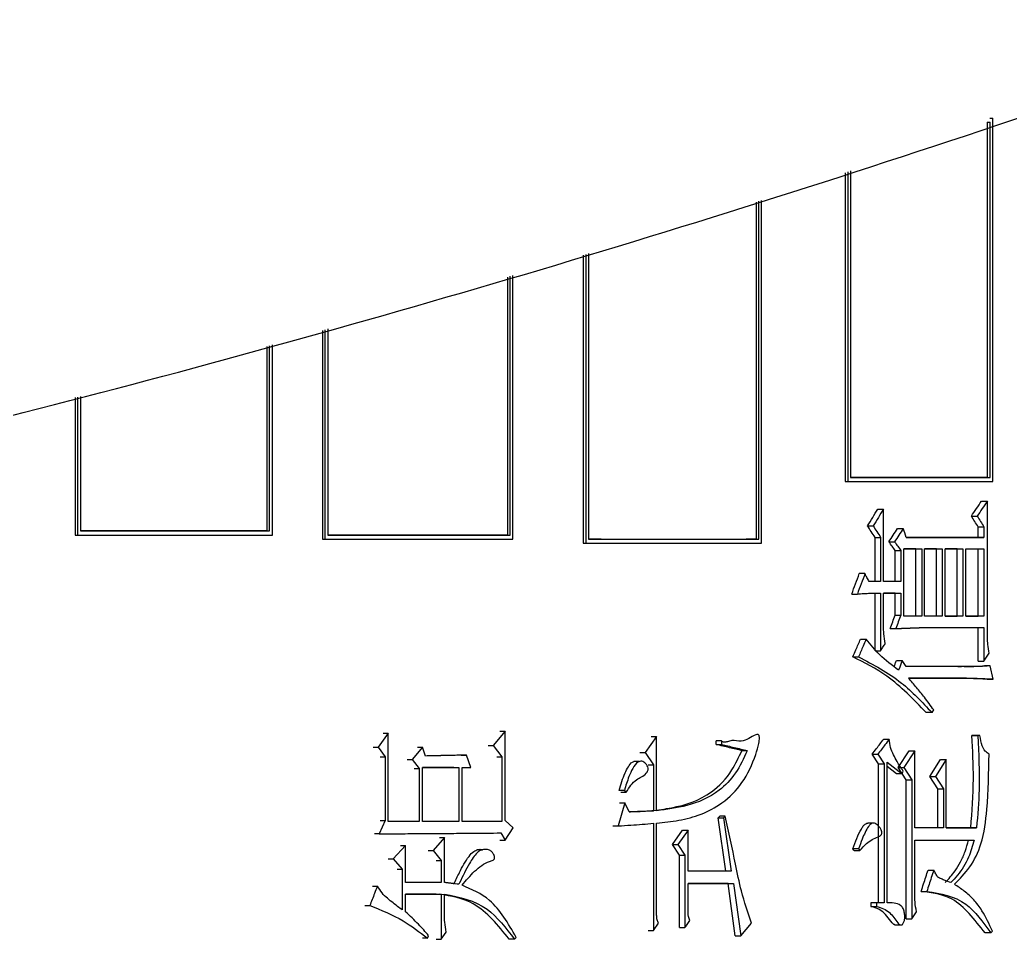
# Model space of a CAD drawing. Header units: millimetres. Extents: x 2223 to 4172, y 741 to 2119.
# Drawn here: x 3145.62 to 3157.73, y 994.79 to 1006.02 of the extents above; entities that cross this region are included whole.
import ezdxf

# ---------------------------------------------------------------- set-up
doc = ezdxf.new("R2010")
doc.units = ezdxf.units.MM

msp = doc.modelspace()

# ---------------------------------------------------------------- linework, layer by layer
at = {"color": 7, "linetype": 'Continuous', "lineweight": 25}
for p, q in [((3157.448, 1004.771), (3157.483, 1004.771)), ((3157.448, 1004.771), (3157.448, 1000.43)), ((3157.479, 1004.821), (3157.515, 1004.821)), ((3157.483, 1000.43), (3157.483, 1004.771)), ((3157.515, 1000.38), (3157.515, 1004.821)), ((3155.711, 1004.154), (3155.711, 1000.38)), ((3155.745, 1004.166), (3155.745, 1000.38)), ((3155.778, 1004.177), (3155.778, 1000.43)), ((3154.622, 1003.795), (3154.622, 999.677)), ((3154.656, 999.677), (3154.656, 1003.806)), ((3154.689, 999.627), (3154.689, 1003.817)), ((3152.509, 1003.147), (3152.509, 999.627)), ((3152.541, 1003.157), (3152.541, 999.627)), ((3152.575, 1003.167), (3152.575, 999.677)), ((3151.583, 1002.88), (3151.583, 999.727)), ((3151.615, 999.727), (3151.615, 1002.89)), ((3151.65, 999.677), (3151.65, 1002.9)), ((3149.321, 1002.228), (3149.321, 999.677)), ((3149.351, 1002.236), (3149.351, 999.677)), ((3149.387, 1002.247), (3149.387, 999.727)), ((3148.642, 1002.032), (3148.642, 999.777)), ((3148.672, 999.777), (3148.672, 1002.041)), ((3148.708, 999.727), (3148.708, 1002.051)), ((3146.297, 1001.406), (3146.297, 999.727)), ((3146.325, 1001.413), (3146.325, 999.727)), ((3146.362, 1001.422), (3146.362, 999.777)), ((3155.778, 1000.43), (3157.483, 1000.43)), ((3157.448, 1000.43), (3155.778, 1000.43)), ((3157.448, 1000.43), (3157.483, 1000.43)), ((3155.711, 1000.38), (3157.479, 1000.38)), ((3155.711, 1000.38), (3155.745, 1000.38)), ((3155.745, 1000.38), (3157.515, 1000.38)), ((3157.479, 1000.38), (3157.515, 1000.38)), ((3156.111, 1000.044), (3156.18, 1000.044)), ((3156.18, 999.157), (3156.18, 1000.044)), ((3157.379, 1000.142), (3157.45, 1000.142)), ((3157.254, 999.958), (3157.325, 999.958)), ((3155.984, 999.839), (3156.053, 999.839)), ((3156.352, 999.806), (3156.421, 999.806)), ((3157.338, 999.828), (3157.408, 999.828)), ((3157.338, 999.698), (3157.338, 999.828)), ((3157.408, 999.828), (3157.408, 999.698)), ((3146.297, 999.727), (3148.679, 999.727)), ((3146.297, 999.727), (3146.325, 999.727)), ((3148.642, 999.777), (3148.672, 999.777)), ((3148.679, 999.727), (3148.708, 999.727)), ((3149.321, 999.677), (3151.619, 999.677)), ((3149.321, 999.677), (3149.351, 999.677)), ((3151.583, 999.727), (3151.615, 999.727)), ((3151.619, 999.677), (3151.65, 999.677)), ((3152.727, 999.677), (3152.575, 999.677)), ((3154.622, 999.677), (3154.501, 999.677)), ((3154.622, 999.677), (3154.656, 999.677)), ((3156.076, 999.698), (3156.145, 999.698)), ((3156.076, 999.157), (3156.076, 999.698)), ((3156.145, 999.698), (3156.145, 999.157)), ((3157.408, 999.698), (3156.456, 999.698)), ((3156.456, 999.698), (3157.338, 999.698)), ((3157.338, 999.698), (3157.408, 999.698)), ((3152.509, 999.627), (3152.575, 999.627)), ((3152.509, 999.627), (3152.541, 999.627)), ((3153.067, 999.627), (3154.656, 999.627)), ((3154.656, 999.627), (3154.689, 999.627)), ((3156.246, 999.644), (3156.315, 999.644)), ((3156.428, 998.735), (3156.428, 999.557)), ((3156.428, 999.557), (3156.647, 999.557)), ((3156.577, 999.557), (3156.428, 999.557)), ((3156.577, 999.557), (3156.647, 999.557)), ((3156.577, 998.735), (3156.577, 999.557)), ((3156.647, 999.557), (3156.647, 998.735)), ((3156.682, 998.735), (3156.682, 999.557)), ((3156.682, 999.557), (3156.899, 999.557)), ((3156.829, 999.557), (3156.682, 999.557)), ((3156.829, 999.557), (3156.899, 999.557)), ((3156.829, 998.735), (3156.829, 999.557)), ((3156.899, 999.557), (3156.899, 998.735)), ((3156.934, 998.735), (3156.934, 999.557)), ((3156.934, 999.557), (3157.151, 999.557)), ((3157.081, 999.557), (3156.934, 999.557)), ((3157.081, 999.557), (3157.151, 999.557)), ((3157.081, 998.735), (3157.081, 999.557)), ((3157.151, 999.557), (3157.151, 998.735)), ((3157.186, 998.735), (3157.186, 999.557)), ((3157.186, 999.557), (3157.408, 999.557)), ((3157.338, 998.735), (3157.338, 999.557)), ((3157.408, 999.557), (3157.408, 998.735)), ((3156.323, 999.536), (3156.393, 999.536)), ((3156.323, 999.157), (3156.323, 999.536)), ((3156.393, 999.536), (3156.393, 999.157)), ((3155.953, 999.255), (3155.884, 999.255)), ((3156.145, 999.157), (3156.003, 999.157)), ((3156.393, 999.157), (3156.18, 999.157)), ((3155.792, 999.006), (3155.86, 999.006)), ((3156.076, 998.313), (3156.076, 999.017)), ((3156.145, 999.017), (3156.145, 998.313)), ((3156.18, 999.017), (3156.393, 999.017)), ((3156.18, 998.616), (3156.18, 999.017)), ((3156.323, 999.017), (3156.18, 999.017)), ((3156.323, 999.017), (3156.393, 999.017)), ((3156.323, 998.746), (3156.323, 999.017)), ((3156.393, 999.017), (3156.393, 998.746)), ((3156.323, 998.746), (3156.393, 998.746)), ((3156.647, 998.735), (3156.428, 998.735)), ((3156.899, 998.735), (3156.682, 998.735)), ((3157.151, 998.735), (3156.934, 998.735)), ((3156.934, 998.735), (3157.081, 998.735)), ((3157.151, 998.735), (3157.081, 998.735)), ((3157.408, 998.735), (3157.186, 998.735)), ((3157.186, 998.735), (3157.338, 998.735)), ((3157.408, 998.735), (3157.338, 998.735)), ((3156.26, 998.584), (3156.329, 998.584)), ((3156.625, 998.595), (3157.408, 998.595)), ((3157.338, 998.184), (3157.338, 998.595)), ((3157.408, 998.595), (3157.408, 998.184)), ((3155.899, 998.454), (3155.967, 998.454)), ((3155.806, 998.238), (3155.875, 998.238)), ((3156.076, 998.313), (3156.145, 998.313)), ((3156.338, 998.195), (3156.407, 998.195)), ((3156.456, 998.119), (3156.407, 998.195)), ((3157.158, 998.119), (3156.456, 998.119)), ((3157.087, 998.119), (3157.134, 998.119)), ((3157.338, 998.184), (3157.408, 998.184)), ((3157.484, 998.13), (3157.414, 998.13)), ((3157.519, 997.967), (3157.484, 998.13)), ((3156.484, 997.978), (3157.186, 997.978)), ((3157.115, 997.978), (3156.484, 997.978)), ((3157.115, 997.978), (3157.186, 997.978)), ((3157.448, 997.967), (3157.519, 997.967)), ((3156.773, 997.556), (3156.703, 997.556)), ((3156.773, 997.556), (3156.794, 997.589)), ((3150.125, 997.307), (3150.001, 997.134)), ((3150.064, 997.307), (3150.125, 997.307)), ((3150.125, 996.226), (3150.125, 997.307)), ((3151.553, 997.329), (3151.409, 997.156)), ((3151.491, 997.329), (3151.553, 997.329)), ((3151.553, 996.237), (3151.553, 997.329)), ((3153.406, 997.264), (3153.265, 997.069)), ((3153.34, 997.264), (3153.406, 997.264)), ((3153.406, 996.356), (3153.406, 997.264)), ((3157.261, 997.275), (3157.332, 997.275)), ((3157.289, 997.275), (3157.261, 997.275)), ((3157.359, 997.275), (3157.289, 997.275)), ((3157.359, 997.275), (3157.332, 997.275)), ((3149.94, 997.134), (3150.001, 997.134)), ((3150.001, 997.134), (3150.086, 997.015)), ((3150.542, 997.134), (3150.419, 996.983)), ((3150.481, 997.134), (3150.542, 997.134)), ((3150.581, 997.026), (3150.542, 997.134)), ((3151.346, 997.156), (3151.409, 997.156)), ((3151.409, 997.156), (3151.515, 997.015)), ((3154.201, 997.21), (3154.135, 997.21)), ((3154.135, 997.167), (3154.135, 997.21)), ((3154.135, 997.167), (3154.201, 997.167)), ((3154.201, 997.21), (3154.201, 997.167)), ((3156.182, 997.232), (3156.251, 997.232)), ((3150.025, 997.015), (3150.086, 997.015)), ((3150.086, 997.015), (3150.086, 996.237)), ((3151.018, 997.037), (3151.08, 997.037)), ((3151.134, 996.886), (3151.08, 997.037)), ((3151.453, 997.015), (3151.515, 997.015)), ((3151.515, 997.015), (3151.515, 996.226)), ((3153.199, 997.069), (3153.265, 997.069)), ((3153.265, 997.069), (3153.368, 996.918)), ((3154.515, 997.091), (3154.448, 997.091)), ((3156.041, 997.048), (3156.109, 997.048)), ((3156.118, 996.929), (3156.041, 997.048)), ((3156.109, 997.048), (3156.187, 996.929)), ((3156.359, 996.886), (3156.493, 997.091)), ((3156.562, 997.091), (3156.428, 996.886)), ((3156.493, 997.091), (3156.562, 997.091)), ((3156.562, 996.15), (3156.562, 997.091)), ((3150.358, 996.983), (3150.419, 996.983)), ((3150.419, 996.983), (3150.504, 996.875)), ((3150.542, 996.226), (3150.542, 996.886)), ((3150.542, 996.886), (3150.988, 996.886)), ((3150.926, 996.886), (3150.542, 996.886)), ((3150.926, 996.886), (3150.988, 996.886)), ((3150.988, 996.886), (3150.988, 996.226)), ((3151.027, 996.886), (3151.134, 996.886)), ((3151.027, 996.226), (3151.027, 996.886)), ((3151.072, 996.886), (3151.134, 996.886)), ((3153.194, 996.959), (3153.128, 996.959)), ((3153.303, 996.918), (3153.368, 996.918)), ((3153.368, 996.918), (3153.368, 996.356)), ((3156.118, 996.929), (3156.187, 996.929)), ((3156.118, 995.231), (3156.118, 996.929)), ((3156.187, 996.929), (3156.187, 995.231)), ((3156.223, 996.951), (3156.407, 996.81)), ((3156.223, 995.231), (3156.223, 996.951)), ((3156.338, 996.81), (3156.223, 996.898)), ((3156.359, 996.886), (3156.428, 996.886)), ((3156.457, 996.734), (3156.359, 996.886)), ((3156.428, 996.886), (3156.527, 996.734)), ((3156.745, 996.777), (3156.878, 996.983)), ((3156.948, 996.983), (3156.815, 996.777)), ((3156.878, 996.983), (3156.948, 996.983)), ((3156.948, 996.15), (3156.948, 996.983)), ((3150.443, 996.875), (3150.504, 996.875)), ((3150.504, 996.875), (3150.504, 996.226)), ((3156.407, 996.81), (3156.338, 996.81)), ((3156.407, 996.81), (3156.421, 996.842)), ((3156.745, 996.777), (3156.815, 996.777)), ((3156.843, 996.626), (3156.745, 996.777)), ((3156.815, 996.777), (3156.913, 996.626)), ((3156.457, 996.734), (3156.527, 996.734)), ((3156.457, 995.036), (3156.457, 996.734)), ((3156.527, 996.734), (3156.527, 995.036)), ((3152.969, 996.583), (3153.034, 996.583)), ((3156.843, 996.626), (3156.913, 996.626)), ((3156.843, 996.15), (3156.843, 996.626)), ((3156.913, 996.626), (3156.913, 996.15)), ((3153.019, 996.453), (3152.937, 996.172)), ((3152.954, 996.453), (3153.019, 996.453)), ((3153.071, 996.345), (3153.019, 996.453)), ((3153.303, 996.356), (3153.368, 996.356)), ((3154.179, 996.291), (3154.157, 996.269)), ((3154.245, 996.291), (3154.179, 996.291)), ((3154.245, 996.291), (3154.223, 996.269)), ((3150.086, 996.237), (3150.016, 996.074)), ((3150.504, 996.226), (3150.125, 996.226)), ((3150.988, 996.226), (3150.542, 996.226)), ((3151.515, 996.226), (3151.027, 996.226)), ((3151.652, 996.15), (3151.553, 996.237)), ((3152.872, 996.172), (3152.937, 996.172)), ((3153.368, 996.204), (3153.368, 994.895)), ((3153.406, 995.112), (3153.406, 996.204)), ((3154.157, 996.269), (3154.223, 996.269)), ((3154.252, 995.62), (3154.157, 996.269)), ((3154.223, 996.269), (3154.318, 995.62)), ((3156.059, 996.206), (3155.99, 996.206)), ((3150.016, 996.074), (3149.956, 996.074)), ((3150.812, 996.031), (3150.673, 995.869)), ((3150.75, 996.031), (3150.812, 996.031)), ((3150.812, 995.479), (3150.812, 996.031)), ((3151.5, 996.085), (3151.553, 995.999)), ((3151.553, 995.999), (3151.652, 996.15)), ((3153.599, 995.944), (3153.724, 996.118)), ((3153.79, 996.118), (3153.664, 995.944)), ((3153.724, 996.118), (3153.79, 996.118)), ((3153.79, 995.62), (3153.79, 996.118)), ((3156.913, 996.15), (3156.562, 996.15)), ((3157.318, 996.15), (3156.948, 996.15)), ((3156.948, 996.15), (3157.247, 996.15)), ((3157.247, 996.15), (3157.318, 996.15)), ((3150.334, 995.934), (3150.187, 995.771)), ((3150.273, 995.934), (3150.334, 995.934)), ((3150.334, 995.479), (3150.334, 995.934)), ((3151.491, 995.999), (3151.553, 995.999)), ((3153.599, 995.944), (3153.664, 995.944)), ((3153.687, 995.815), (3153.599, 995.944)), ((3153.664, 995.944), (3153.753, 995.815)), ((3156.562, 995.339), (3156.562, 995.999)), ((3156.562, 995.999), (3157.29, 995.999)), ((3150.612, 995.869), (3150.673, 995.869)), ((3150.673, 995.869), (3150.773, 995.75)), ((3151.276, 995.88), (3151.213, 995.88)), ((3153.687, 995.815), (3153.753, 995.815)), ((3153.687, 994.928), (3153.687, 995.815)), ((3155.875, 995.89), (3155.806, 995.89)), ((3155.82, 995.869), (3155.806, 995.89)), ((3155.82, 995.869), (3155.889, 995.869)), ((3155.875, 995.89), (3155.889, 995.869)), ((3150.126, 995.771), (3150.187, 995.771)), ((3150.187, 995.771), (3150.295, 995.642)), ((3150.712, 995.75), (3150.773, 995.75)), ((3150.773, 995.75), (3150.773, 995.479)), ((3150.234, 995.642), (3150.295, 995.642)), ((3150.295, 995.642), (3150.295, 995.144)), ((3154.318, 995.62), (3153.79, 995.62)), ((3156.724, 995.631), (3156.794, 995.631)), ((3149.932, 995.436), (3149.993, 995.436)), ((3150.773, 995.479), (3150.334, 995.479)), ((3153.79, 995.469), (3154.347, 995.469)), ((3153.79, 995.144), (3153.79, 995.469)), ((3154.281, 995.469), (3153.79, 995.469)), ((3154.281, 995.469), (3154.347, 995.469)), ((3154.368, 994.83), (3154.281, 995.469)), ((3154.347, 995.469), (3154.435, 994.83)), ((3150.334, 995.339), (3150.773, 995.339)), ((3150.334, 995.122), (3150.334, 995.339)), ((3150.711, 995.339), (3150.334, 995.339)), ((3150.712, 995.339), (3150.773, 995.339)), ((3150.773, 995.339), (3150.773, 994.787)), ((3150.812, 995.09), (3150.812, 995.339)), ((3156.64, 995.371), (3156.71, 995.371)), ((3149.839, 995.198), (3149.9, 995.198)), ((3156.026, 995.231), (3156.026, 995.187)), ((3156.095, 995.231), (3156.026, 995.231)), ((3156.026, 995.187), (3156.095, 995.187)), ((3156.095, 995.231), (3156.095, 995.187)), ((3156.187, 995.231), (3156.095, 995.231)), ((3156.255, 995.232), (3156.223, 995.232)), ((3156.527, 995.036), (3156.583, 995.122)), ((3153.368, 994.895), (3153.428, 994.982)), ((3154.435, 994.83), (3154.566, 994.982)), ((3156.316, 994.963), (3156.386, 994.963)), ((3156.457, 995.036), (3156.527, 995.036)), ((3150.604, 994.798), (3150.619, 994.83)), ((3150.773, 994.787), (3150.835, 994.874)), ((3153.303, 994.895), (3153.368, 994.895)), ((3153.687, 994.928), (3153.753, 994.928)), ((3154.368, 994.83), (3154.435, 994.83)), ((3157.491, 994.863), (3157.421, 994.863)), ((3157.491, 994.863), (3157.512, 994.884)), ((3151.668, 994.787), (3151.69, 994.809))]:
    msp.add_line(p, q, dxfattribs=at)
at = {"color": 7, "linetype": 'Continuous', "lineweight": 25, "flags": 128}
for points in [[(3157.45, 998.541), (3157.45, 999.135), (3157.45, 1000.142)], [(3156.456, 999.698), (3156.439, 999.752), (3156.421, 999.806)], [(3156.407, 998.195), (3156.391, 998.15), (3156.378, 998.113), (3156.364, 998.075)], [(3153.012, 996.604), (3152.988, 996.604), (3152.967, 996.604), (3152.947, 996.604)], [(3153.012, 996.604), (3153.023, 996.594), (3153.034, 996.583)], [(3150.025, 996.237), (3150.04, 996.237), (3150.056, 996.237), (3150.086, 996.237)], [(3153.753, 995.815), (3153.753, 995.371), (3153.753, 994.928)], [(3150.604, 994.798), (3150.58, 994.798), (3150.561, 994.798), (3150.543, 994.798)], [(3150.712, 994.787), (3150.727, 994.787), (3150.742, 994.787), (3150.773, 994.787)], [(3151.668, 994.787), (3151.644, 994.787), (3151.624, 994.787), (3151.605, 994.787)]]:
    msp.add_lwpolyline(points, dxfattribs=at)
at = {"color": 7, "linetype": 'Continuous', "lineweight": 25}
for points, knots in [([(3102.989, 995.903), (3105.549, 995.928), (3109.129, 995.962), (3114.399, 996.241), (3118.863, 996.577), (3124.179, 997.142), (3129.748, 997.916), (3135.562, 998.926), (3141.533, 1000.182), (3147.609, 1001.692), (3153.747, 1003.463), (3159.912, 1005.497), (3166.076, 1007.797), (3172.212, 1010.362), (3178.301, 1013.192), (3184.32, 1016.286), (3190.253, 1019.641), (3196.082, 1023.253), (3201.792, 1027.118), (3207.367, 1031.232), (3212.795, 1035.59), (3218.06, 1040.184), (3223.152, 1045.008), (3228.056, 1050.056), (3232.763, 1055.319), (3237.261, 1060.789), (3241.539, 1066.457), (3245.588, 1072.314), (3249.398, 1078.351), (3252.959, 1084.557), (3256.265, 1090.922), (3259.305, 1097.434), (3262.075, 1104.083), (3264.565, 1110.858), (3266.77, 1117.745), (3268.685, 1124.734), (3270.304, 1131.812), (3271.621, 1138.966), (3272.634, 1146.183), (3273.339, 1153.45), (3273.732, 1160.754), (3273.81, 1168.082), (3273.573, 1175.42), (3273.019, 1182.754), (3272.147, 1190.072), (3270.957, 1197.359), (3269.449, 1204.602), (3267.624, 1211.786), (3265.483, 1218.899), (3263.029, 1225.927), (3260.265, 1232.855), (3257.192, 1239.672), (3253.815, 1246.362), (3250.137, 1252.914), (3246.163, 1259.314), (3241.898, 1265.55), (3237.347, 1271.608), (3232.515, 1277.476), (3227.408, 1283.142), (3222.032, 1288.595), (3216.585, 1293.642), (3211.112, 1298.295), (3205.653, 1302.564), (3200.028, 1306.607), (3194.247, 1310.415), (3188.319, 1313.983), (3182.257, 1317.305), (3176.071, 1320.375), (3169.775, 1323.189), (3163.381, 1325.741), (3156.906, 1328.027), (3150.368, 1330.043), (3143.793, 1331.786), (3137.22, 1333.25), (3130.726, 1334.432), (3124.437, 1335.329), (3118.913, 1335.913), (3114.03, 1336.28), (3109.206, 1336.52), (3103.232, 1336.637), (3097.715, 1336.527), (3092.446, 1336.255), (3087.982, 1335.917), (3082.665, 1335.352), (3077.096, 1334.579), (3071.283, 1333.569), (3065.312, 1332.313), (3059.236, 1330.802), (3053.098, 1329.032), (3046.933, 1326.997), (3040.769, 1324.698), (3034.632, 1322.133), (3028.544, 1319.302), (3022.525, 1316.209), (3016.592, 1312.854), (3010.763, 1309.242), (3005.053, 1305.376), (2999.477, 1301.262), (2994.05, 1296.905), (2988.784, 1292.311), (2983.693, 1287.486), (2978.788, 1282.438), (2974.081, 1277.176), (2969.584, 1271.706), (2965.305, 1266.037), (2961.257, 1260.18), (2957.447, 1254.143), (2953.885, 1247.938), (2950.58, 1241.573), (2947.538, 1235.061), (2944.776, 1228.409), (2942.439, 1222.127), (2941.16, 1218.022), (2940.597, 1216.214)], [0, 0, 0, 0, 0.0102074, 0.014274, 0.021037, 0.0280561, 0.0355867, 0.0434511, 0.0515783, 0.0599113, 0.0684099, 0.0770439, 0.085791, 0.0946336, 0.1035582, 0.112554, 0.1216124, 0.1307262, 0.1398897, 0.1490979, 0.1583469, 0.1676331, 0.1769537, 0.1863062, 0.1956884, 0.2050985, 0.2145348, 0.2239961, 0.233481, 0.2429885, 0.2525178, 0.262068, 0.2716385, 0.2812287, 0.2908382, 0.3004664, 0.3101132, 0.3197782, 0.3294613, 0.3391624, 0.3488814, 0.3586183, 0.3683733, 0.3781464, 0.387938, 0.3977483, 0.4075776, 0.4174265, 0.4272956, 0.4371854, 0.4470968, 0.4570307, 0.4669882, 0.4769704, 0.486979, 0.4970156, 0.5070822, 0.5171812, 0.5273154, 0.5374882, 0.5477037, 0.5569145, 0.5661226, 0.5753266, 0.5845258, 0.5937191, 0.6029052, 0.6120821, 0.6212471, 0.6303962, 0.6395236, 0.6486197, 0.6576679, 0.6666375, 0.6754633, 0.6839789, 0.6919633, 0.6976055, 0.7035012, 0.7112199, 0.7214273, 0.7254939, 0.7322569, 0.739276, 0.7468066, 0.754671, 0.7627982, 0.7711312, 0.7796298, 0.7882638, 0.7970109, 0.8058535, 0.8147781, 0.8237739, 0.8328323, 0.8419461, 0.8511096, 0.8603178, 0.8695668, 0.878853, 0.8881736, 0.8975261, 0.9069083, 0.9163184, 0.9257547, 0.935216, 0.9447009, 0.9542084, 0.9637377, 0.9732879, 0.9828584, 0.9924486, 1, 1, 1, 1]), ([(3155.984, 999.839), (3156.005, 999.873), (3156.048, 999.941), (3156.09, 1000.01), (3156.111, 1000.044)], [0, 0, 0, 0, 0.499999, 1, 1, 1, 1]), ([(3156.18, 1000.044), (3156.159, 1000.01), (3156.117, 999.941), (3156.074, 999.873), (3156.053, 999.839)], [0, 0, 0, 0, 0.5, 1, 1, 1, 1]), ([(3157.254, 999.958), (3157.275, 999.988), (3157.317, 1000.05), (3157.358, 1000.111), (3157.379, 1000.142)], [0, 0, 0, 0, 0.499999, 1, 1, 1, 1]), ([(3157.45, 1000.142), (3157.429, 1000.111), (3157.387, 1000.05), (3157.346, 999.988), (3157.325, 999.958)], [0, 0, 0, 0, 0.5, 1, 1, 1, 1]), ([(3157.338, 999.828), (3157.324, 999.85), (3157.296, 999.893), (3157.268, 999.936), (3157.254, 999.958)], [0, 0, 0, 0, 0.5, 1, 1, 1, 1]), ([(3157.325, 999.958), (3157.339, 999.936), (3157.366, 999.893), (3157.394, 999.85), (3157.408, 999.828)], [0, 0, 0, 0, 0.499999, 1, 1, 1, 1]), ([(3156.076, 999.698), (3156.061, 999.722), (3156.03, 999.768), (3155.999, 999.815), (3155.984, 999.839)], [0, 0, 0, 0, 0.5, 1, 1, 1, 1]), ([(3156.053, 999.839), (3156.068, 999.815), (3156.099, 999.768), (3156.13, 999.722), (3156.145, 999.698)], [0, 0, 0, 0, 0.499999, 1, 1, 1, 1]), ([(3156.246, 999.644), (3156.263, 999.671), (3156.299, 999.725), (3156.334, 999.779), (3156.352, 999.806)], [0, 0, 0, 0, 0.4999987, 1, 1, 1, 1]), ([(3156.421, 999.806), (3156.403, 999.779), (3156.368, 999.725), (3156.333, 999.671), (3156.315, 999.644)], [0, 0, 0, 0, 0.499999, 1, 1, 1, 1]), ([(3146.325, 999.727), (3146.566, 999.727), (3147.048, 999.727), (3147.844, 999.727), (3148.394, 999.727), (3148.708, 999.727)], [0, 0, 0, 0, 0.300085, 0.60017, 1, 1, 1, 1]), ([(3146.362, 999.777), (3146.603, 999.777), (3147.085, 999.777), (3147.856, 999.777), (3148.382, 999.777), (3148.672, 999.777)], [0, 0, 0, 0, 0.30968, 0.61936, 1, 1, 1, 1]), ([(3148.642, 999.777), (3148.452, 999.777), (3148.072, 999.777), (3147.314, 999.777), (3146.741, 999.777), (3146.362, 999.777)], [0, 0, 0, 0, 0.253112, 0.506224, 1, 1, 1, 1]), ([(3149.351, 999.677), (3149.584, 999.677), (3150.049, 999.677), (3150.817, 999.677), (3151.347, 999.677), (3151.65, 999.677)], [0, 0, 0, 0, 0.300085, 0.60017, 1, 1, 1, 1]), ([(3149.387, 999.727), (3149.62, 999.727), (3150.085, 999.727), (3150.829, 999.727), (3151.335, 999.727), (3151.615, 999.727)], [0, 0, 0, 0, 0.30968, 0.61936, 1, 1, 1, 1]), ([(3151.583, 999.727), (3151.4, 999.727), (3151.034, 999.727), (3150.304, 999.727), (3149.752, 999.727), (3149.387, 999.727)], [0, 0, 0, 0, 0.2534485, 0.506897, 1, 1, 1, 1]), ([(3152.575, 999.677), (3152.793, 999.677), (3153.228, 999.677), (3153.923, 999.677), (3154.395, 999.677), (3154.656, 999.677)], [0, 0, 0, 0, 0.309921, 0.619841, 1, 1, 1, 1]), ([(3152.541, 999.627), (3152.759, 999.627), (3153.194, 999.627), (3153.911, 999.627), (3154.406, 999.627), (3154.689, 999.627)], [0, 0, 0, 0, 0.300081, 0.600162, 1, 1, 1, 1]), ([(3156.323, 999.536), (3156.311, 999.554), (3156.285, 999.59), (3156.259, 999.626), (3156.246, 999.644)], [0, 0, 0, 0, 0.5000002, 1, 1, 1, 1]), ([(3156.315, 999.644), (3156.328, 999.626), (3156.354, 999.59), (3156.38, 999.554), (3156.393, 999.536)], [0, 0, 0, 0, 0.499999, 1, 1, 1, 1]), ([(3155.792, 999.006), (3155.807, 999.047), (3155.838, 999.13), (3155.869, 999.213), (3155.884, 999.255)], [0, 0, 0, 0, 0.5, 1, 1, 1, 1]), ([(3155.953, 999.255), (3155.938, 999.213), (3155.907, 999.13), (3155.876, 999.047), (3155.86, 999.006)], [0, 0, 0, 0, 0.499999, 1, 1, 1, 1]), ([(3156.003, 999.157), (3155.995, 999.173), (3155.978, 999.206), (3155.961, 999.238), (3155.953, 999.255)], [0, 0, 0, 0, 0.500001, 1, 1, 1, 1]), ([(3155.86, 999.006), (3155.887, 999.008), (3155.939, 999.012), (3156.034, 999.016), (3156.103, 999.016), (3156.145, 999.017)], [0, 0, 0, 0, 0.276869, 0.553757, 1, 1, 1, 1]), ([(3156.26, 998.584), (3156.271, 998.611), (3156.292, 998.665), (3156.313, 998.719), (3156.323, 998.746)], [0, 0, 0, 0, 0.499999, 1, 1, 1, 1]), ([(3156.393, 998.746), (3156.382, 998.719), (3156.361, 998.665), (3156.34, 998.611), (3156.329, 998.584)], [0, 0, 0, 0, 0.5, 1, 1, 1, 1]), ([(3156.202, 998.4), (3156.195, 998.44), (3156.182, 998.511), (3156.181, 998.584), (3156.18, 998.616)], [0, 0, 0, 0, 0.558835, 1, 1, 1, 1]), ([(3156.329, 998.584), (3156.331, 998.584), (3156.336, 998.584), (3156.342, 998.584), (3156.346, 998.585), (3156.351, 998.585), (3156.355, 998.585), (3156.36, 998.585), (3156.364, 998.585), (3156.369, 998.585), (3156.373, 998.586), (3156.378, 998.586), (3156.382, 998.586), (3156.388, 998.586), (3156.392, 998.586), (3156.397, 998.586), (3156.401, 998.587), (3156.409, 998.587), (3156.418, 998.587), (3156.427, 998.588), (3156.437, 998.588), (3156.446, 998.588), (3156.455, 998.588), (3156.464, 998.589), (3156.473, 998.589), (3156.484, 998.59), (3156.493, 998.59), (3156.502, 998.59), (3156.511, 998.591), (3156.52, 998.591), (3156.529, 998.591), (3156.538, 998.592), (3156.547, 998.592), (3156.556, 998.592), (3156.563, 998.592), (3156.57, 998.593), (3156.576, 998.593), (3156.582, 998.593), (3156.587, 998.593), (3156.591, 998.593), (3156.596, 998.594), (3156.6, 998.594), (3156.605, 998.594), (3156.609, 998.594), (3156.614, 998.594), (3156.619, 998.595), (3156.623, 998.595), (3156.625, 998.595)], [0, 0, 0, 0, 0.0228582, 0.0457162, 0.0571452, 0.0685742, 0.0914321, 0.1028611, 0.1142901, 0.1371481, 0.1485771, 0.1600061, 0.1828641, 0.1942931, 0.217151, 0.22858, 0.240009, 0.262867, 0.308583, 0.3314409, 0.3542989, 0.4000149, 0.4228729, 0.4457309, 0.4914468, 0.5143048, 0.5600208, 0.5828788, 0.6057367, 0.6514527, 0.6743107, 0.6971687, 0.7428846, 0.7657426, 0.7886006, 0.8114586, 0.8343166, 0.8571745, 0.8686035, 0.8800325, 0.9028905, 0.9143195, 0.9257485, 0.9486065, 0.9600355, 0.9800177, 1, 1, 1, 1]), ([(3155.806, 998.238), (3155.818, 998.267), (3155.84, 998.317), (3155.871, 998.389), (3155.889, 998.433), (3155.899, 998.454)], [0, 0, 0, 0, 0.402506, 0.701253, 1, 1, 1, 1]), ([(3155.967, 998.454), (3155.955, 998.425), (3155.933, 998.374), (3155.902, 998.302), (3155.884, 998.259), (3155.875, 998.238)], [0, 0, 0, 0, 0.402372, 0.701186, 1, 1, 1, 1]), ([(3156.364, 998.075), (3156.285, 998.135), (3156.143, 998.241), (3156.021, 998.389), (3155.967, 998.454)], [0, 0, 0, 0, 0.5582906, 1, 1, 1, 1]), ([(3157.47, 998.281), (3157.465, 998.317), (3157.456, 998.378), (3157.451, 998.465), (3157.45, 998.516), (3157.45, 998.541)], [0, 0, 0, 0, 0.425218, 0.711978, 1, 1, 1, 1]), ([(3156.145, 998.313), (3156.154, 998.328), (3156.173, 998.357), (3156.192, 998.386), (3156.202, 998.4)], [0, 0, 0, 0, 0.5, 1, 1, 1, 1]), ([(3156.703, 997.556), (3156.548, 997.717), (3156.273, 998.002), (3155.948, 998.166), (3155.806, 998.238)], [0, 0, 0, 0, 0.563504, 1, 1, 1, 1]), ([(3155.875, 998.238), (3156.055, 998.143), (3156.379, 997.974), (3156.652, 997.685), (3156.773, 997.556)], [0, 0, 0, 0, 0.556051, 1, 1, 1, 1]), ([(3157.408, 998.184), (3157.418, 998.2), (3157.439, 998.232), (3157.46, 998.265), (3157.47, 998.281)], [0, 0, 0, 0, 0.499999, 1, 1, 1, 1]), ([(3156.311, 998.12), (3156.311, 998.12), (3156.316, 998.132), (3156.324, 998.157), (3156.333, 998.182), (3156.338, 998.195)], [0, 0, 0, 0, 0.010312, 0.505157, 1, 1, 1, 1]), ([(3157.484, 998.13), (3157.482, 998.129), (3157.477, 998.129), (3157.467, 998.128), (3157.457, 998.127), (3157.446, 998.126), (3157.44, 998.126), (3157.435, 998.125), (3157.43, 998.125), (3157.424, 998.124), (3157.416, 998.124), (3157.406, 998.123), (3157.396, 998.122), (3157.386, 998.122), (3157.376, 998.121), (3157.366, 998.121), (3157.355, 998.12), (3157.345, 998.12), (3157.335, 998.12), (3157.325, 998.119), (3157.315, 998.119), (3157.305, 998.119), (3157.295, 998.119), (3157.284, 998.119), (3157.274, 998.119), (3157.264, 998.119), (3157.257, 998.119), (3157.249, 998.118), (3157.243, 998.118), (3157.236, 998.118), (3157.231, 998.118), (3157.226, 998.118), (3157.221, 998.118), (3157.216, 998.118), (3157.211, 998.119), (3157.206, 998.119), (3157.201, 998.119), (3157.196, 998.119), (3157.19, 998.119), (3157.185, 998.119), (3157.18, 998.119), (3157.175, 998.119), (3157.17, 998.119), (3157.164, 998.119), (3157.16, 998.119), (3157.158, 998.119)], [0, 0, 0, 0, 0.023274, 0.046547, 0.093095, 0.116368, 0.139642, 0.151279, 0.162916, 0.18619, 0.209463, 0.232737, 0.279285, 0.302558, 0.325832, 0.372379, 0.395653, 0.418927, 0.465474, 0.488748, 0.512022, 0.558569, 0.581843, 0.605117, 0.651664, 0.674938, 0.698211, 0.721485, 0.744759, 0.756396, 0.779669, 0.791306, 0.802943, 0.826217, 0.837854, 0.84949, 0.872764, 0.884401, 0.896038, 0.919311, 0.930948, 0.942585, 0.965859, 0.977496, 1, 1, 1, 1]), ([(3157.167, 998.119), (3157.181, 998.119), (3157.229, 998.119), (3157.312, 998.121), (3157.38, 998.127), (3157.414, 998.13)], [0, 0, 0, 0, 0.171827, 0.585698, 1, 1, 1, 1]), ([(3156.794, 997.589), (3156.757, 997.641), (3156.689, 997.736), (3156.584, 997.863), (3156.518, 997.94), (3156.484, 997.978)], [0, 0, 0, 0, 0.38007, 0.689866, 1, 1, 1, 1]), ([(3157.448, 997.967), (3157.407, 997.969), (3157.331, 997.971), (3157.22, 997.975), (3157.15, 997.977), (3157.115, 997.978)], [0, 0, 0, 0, 0.371274, 0.685636, 1, 1, 1, 1]), ([(3157.186, 997.978), (3157.188, 997.978), (3157.193, 997.978), (3157.2, 997.978), (3157.205, 997.978), (3157.21, 997.977), (3157.215, 997.977), (3157.22, 997.977), (3157.226, 997.977), (3157.231, 997.977), (3157.236, 997.977), (3157.241, 997.976), (3157.248, 997.976), (3157.255, 997.976), (3157.266, 997.976), (3157.276, 997.975), (3157.286, 997.975), (3157.297, 997.975), (3157.307, 997.974), (3157.317, 997.974), (3157.327, 997.974), (3157.338, 997.973), (3157.348, 997.973), (3157.358, 997.973), (3157.369, 997.972), (3157.379, 997.972), (3157.387, 997.972), (3157.394, 997.971), (3157.402, 997.971), (3157.41, 997.971), (3157.418, 997.971), (3157.424, 997.97), (3157.429, 997.97), (3157.434, 997.97), (3157.439, 997.97), (3157.445, 997.97), (3157.45, 997.97), (3157.455, 997.969), (3157.46, 997.969), (3157.465, 997.969), (3157.47, 997.969), (3157.475, 997.969), (3157.481, 997.969), (3157.486, 997.968), (3157.491, 997.968), (3157.496, 997.968), (3157.501, 997.968), (3157.506, 997.968), (3157.512, 997.968), (3157.516, 997.967), (3157.519, 997.967)], [0, 0, 0, 0, 0.023174, 0.046349, 0.057936, 0.069523, 0.092698, 0.104285, 0.115872, 0.139047, 0.150634, 0.162221, 0.185396, 0.20857, 0.231745, 0.278094, 0.301268, 0.324442, 0.370791, 0.393966, 0.41714, 0.463489, 0.486664, 0.509838, 0.556187, 0.579362, 0.602536, 0.625711, 0.648885, 0.672059, 0.695234, 0.718408, 0.729996, 0.741583, 0.764757, 0.776345, 0.787932, 0.811106, 0.822693, 0.834281, 0.857455, 0.869042, 0.88063, 0.903804, 0.915391, 0.926979, 0.950153, 0.96174, 0.973327, 1, 1, 1, 1]), ([(3153.406, 996.204), (3153.496, 996.214), (3153.771, 996.243), (3154.145, 996.372), (3154.464, 996.683), (3154.595, 996.962), (3154.651, 997.156), (3154.665, 997.232), (3154.662, 997.264), (3154.66, 997.275), (3154.655, 997.283), (3154.649, 997.287), (3154.637, 997.29), (3154.596, 997.278), (3154.534, 997.235), (3154.435, 997.194), (3154.345, 997.224), (3154.276, 997.201), (3154.239, 997.194), (3154.216, 997.198), (3154.206, 997.204), (3154.202, 997.209), (3154.201, 997.21)], [0, 0, 0, 0, 0.12969, 0.391826, 0.53917, 0.686254, 0.737833, 0.763743, 0.768247, 0.772786, 0.775634, 0.778494, 0.782467, 0.792759, 0.837973, 0.883317, 0.939016, 0.96559, 0.984609, 0.99227, 0.998264, 1, 1, 1, 1]), ([(3157.247, 996.15), (3157.262, 996.348), (3157.29, 996.723), (3157.271, 997.098), (3157.261, 997.275)], [0, 0, 0, 0, 0.529593, 1, 1, 1, 1]), ([(3157.332, 997.275), (3157.343, 997.055), (3157.363, 996.679), (3157.331, 996.305), (3157.318, 996.15)], [0, 0, 0, 0, 0.586461, 1, 1, 1, 1]), ([(3157.47, 997.048), (3157.454, 997.059), (3157.419, 997.082), (3157.377, 997.163), (3157.366, 997.232), (3157.359, 997.275)], [0, 0, 0, 0, 0.268929, 0.548046, 1, 1, 1, 1]), ([(3154.448, 997.091), (3154.398, 997.103), (3154.321, 997.122), (3154.216, 997.147), (3154.162, 997.16), (3154.135, 997.167)], [0, 0, 0, 0, 0.482237, 0.741118, 1, 1, 1, 1]), ([(3154.201, 997.167), (3154.252, 997.155), (3154.329, 997.136), (3154.434, 997.111), (3154.488, 997.098), (3154.515, 997.091)], [0, 0, 0, 0, 0.481628, 0.740814, 1, 1, 1, 1]), ([(3156.041, 997.048), (3156.058, 997.071), (3156.091, 997.113), (3156.138, 997.174), (3156.167, 997.213), (3156.182, 997.232)], [0, 0, 0, 0, 0.376207, 0.688103, 1, 1, 1, 1]), ([(3156.251, 997.232), (3156.233, 997.209), (3156.201, 997.167), (3156.154, 997.105), (3156.124, 997.067), (3156.109, 997.048)], [0, 0, 0, 0, 0.375947, 0.687973, 1, 1, 1, 1]), ([(3156.421, 996.842), (3156.395, 996.88), (3156.352, 996.942), (3156.301, 997.039), (3156.263, 997.128), (3156.255, 997.197), (3156.251, 997.232)], [0, 0, 0, 0, 0.334836, 0.553745, 0.775373, 1, 1, 1, 1]), ([(3151.08, 997.037), (3151.019, 997.036), (3150.954, 997.034), (3150.884, 997.033), (3150.869, 997.032), (3150.854, 997.032), (3150.838, 997.032), (3150.823, 997.031), (3150.807, 997.031), (3150.788, 997.031), (3150.773, 997.03), (3150.757, 997.03), (3150.742, 997.03), (3150.727, 997.029), (3150.7, 997.029), (3150.652, 997.028), (3150.609, 997.027), (3150.581, 997.026)], [0, 0, 0, 0, 0.369844, 0.392959, 0.416074, 0.462305, 0.48542, 0.508535, 0.554765, 0.577881, 0.624111, 0.647226, 0.670342, 0.716572, 0.739687, 0.832148, 1, 1, 1, 1]), ([(3153.34, 996.356), (3153.424, 996.367), (3153.677, 996.4), (3154.035, 996.514), (3154.316, 996.807), (3154.41, 997.01), (3154.448, 997.091)], [0, 0, 0, 0, 0.194025, 0.585754, 0.833326, 1, 1, 1, 1]), ([(3154.515, 997.091), (3154.47, 996.996), (3154.38, 996.805), (3154.132, 996.548), (3153.793, 996.408), (3153.529, 996.372), (3153.406, 996.356)], [0, 0, 0, 0, 0.194334, 0.390703, 0.714344, 1, 1, 1, 1]), ([(3157.046, 995.458), (3157.112, 995.524), (3157.244, 995.656), (3157.398, 995.971), (3157.46, 996.455), (3157.466, 996.823), (3157.47, 997.048)], [0, 0, 0, 0, 0.189312, 0.380663, 0.622562, 1, 1, 1, 1]), ([(3152.947, 996.604), (3152.969, 996.678), (3153, 996.78), (3153.058, 996.894), (3153.095, 996.946), (3153.123, 996.956), (3153.129, 996.958)], [0, 0, 0, 0, 0.537893, 0.745384, 0.947325, 1, 1, 1, 1]), ([(3153.034, 996.583), (3153.072, 996.642), (3153.14, 996.746), (3153.255, 996.779), (3153.298, 996.84), (3153.305, 996.876), (3153.293, 996.91), (3153.273, 996.934), (3153.251, 996.954), (3153.226, 996.963), (3153.201, 996.962), (3153.157, 996.944), (3153.11, 996.875), (3153.058, 996.755), (3153.029, 996.662), (3153.012, 996.604)], [0, 0, 0, 0, 0.207899, 0.367255, 0.399925, 0.431308, 0.463075, 0.497006, 0.528572, 0.558381, 0.588718, 0.619577, 0.72297, 0.829976, 1, 1, 1, 1]), ([(3153.368, 996.356), (3153.341, 996.354), (3153.287, 996.349), (3153.188, 996.346), (3153.116, 996.345), (3153.071, 996.345)], [0, 0, 0, 0, 0.273961, 0.547941, 1, 1, 1, 1]), ([(3153.071, 996.345), (3153.077, 996.345), (3153.109, 996.346), (3153.187, 996.347), (3153.259, 996.352), (3153.303, 996.356)], [0, 0, 0, 0, 0.072964, 0.423407, 1, 1, 1, 1]), ([(3154.566, 994.982), (3154.522, 995.112), (3154.442, 995.345), (3154.355, 995.792), (3154.288, 996.096), (3154.245, 996.291)], [0, 0, 0, 0, 0.310143, 0.557762, 1, 1, 1, 1]), ([(3152.937, 996.172), (3152.989, 996.175), (3153.087, 996.18), (3153.231, 996.191), (3153.323, 996.2), (3153.368, 996.204)], [0, 0, 0, 0, 0.3604321, 0.6801926, 1, 1, 1, 1]), ([(3155.806, 995.89), (3155.822, 995.934), (3155.852, 996.018), (3155.895, 996.112), (3155.932, 996.172), (3155.959, 996.198), (3155.98, 996.207), (3155.989, 996.205), (3155.99, 996.205)], [0, 0, 0, 0, 0.345691, 0.672315, 0.79105, 0.911206, 0.988404, 1, 1, 1, 1]), ([(3155.889, 995.869), (3155.916, 995.899), (3155.983, 995.974), (3156.074, 996.025), (3156.138, 996.047), (3156.152, 996.061), (3156.158, 996.072), (3156.16, 996.084), (3156.159, 996.103), (3156.151, 996.128), (3156.129, 996.162), (3156.101, 996.189), (3156.07, 996.207), (3156.046, 996.206), (3156.02, 996.194), (3155.971, 996.134), (3155.925, 996.027), (3155.889, 995.931), (3155.875, 995.89)], [0, 0, 0, 0, 0.137524, 0.335447, 0.378025, 0.3933, 0.403602, 0.413937, 0.429101, 0.455133, 0.490172, 0.557555, 0.588524, 0.619673, 0.649408, 0.693614, 0.870957, 1, 1, 1, 1]), ([(3150.016, 996.074), (3150.1, 996.075), (3150.269, 996.076), (3150.52, 996.078), (3150.729, 996.079), (3150.937, 996.081), (3151.122, 996.082), (3151.323, 996.084), (3151.441, 996.085), (3151.5, 996.085)], [0, 0, 0, 0, 0.168661, 0.337321, 0.505982, 0.590312, 0.758972, 0.879486, 1, 1, 1, 1]), ([(3156.934, 995.479), (3156.976, 995.525), (3157.046, 995.599), (3157.124, 995.733), (3157.182, 995.858), (3157.207, 995.952), (3157.22, 995.999)], [0, 0, 0, 0, 0.332937, 0.552321, 0.774679, 1, 1, 1, 1]), ([(3157.29, 995.999), (3157.269, 995.927), (3157.234, 995.81), (3157.159, 995.67), (3157.087, 995.565), (3157.032, 995.508), (3157.004, 995.479)], [0, 0, 0, 0, 0.34637, 0.567178, 0.784978, 1, 1, 1, 1]), ([(3150.926, 995.458), (3150.949, 995.506), (3151.005, 995.625), (3151.081, 995.766), (3151.163, 995.86), (3151.221, 995.884), (3151.261, 995.888), (3151.28, 995.88), (3151.283, 995.879)], [0, 0, 0, 0, 0.2545356, 0.6322289, 0.7772264, 0.880906, 0.9842735, 1, 1, 1, 1]), ([(3151.027, 995.447), (3151.076, 995.505), (3151.177, 995.623), (3151.31, 995.727), (3151.396, 995.746), (3151.415, 995.759), (3151.422, 995.766), (3151.425, 995.775), (3151.426, 995.786), (3151.424, 995.803), (3151.413, 995.828), (3151.393, 995.857), (3151.357, 995.88), (3151.313, 995.887), (3151.261, 995.879), (3151.188, 995.828), (3151.099, 995.686), (3151.032, 995.551), (3150.991, 995.464), (3150.988, 995.458)], [0, 0, 0, 0, 0.181627, 0.364877, 0.405345, 0.414708, 0.422096, 0.428255, 0.434387, 0.44497, 0.464039, 0.494559, 0.524876, 0.568261, 0.613388, 0.663291, 0.787095, 0.985392, 1, 1, 1, 1]), ([(3156.64, 995.371), (3156.65, 995.402), (3156.669, 995.46), (3156.697, 995.547), (3156.715, 995.603), (3156.724, 995.631)], [0, 0, 0, 0, 0.354462, 0.677231, 1, 1, 1, 1]), ([(3156.794, 995.631), (3156.784, 995.6), (3156.765, 995.542), (3156.737, 995.455), (3156.719, 995.399), (3156.71, 995.371)], [0, 0, 0, 0, 0.354383, 0.677192, 1, 1, 1, 1]), ([(3156.843, 995.544), (3156.835, 995.559), (3156.819, 995.588), (3156.802, 995.616), (3156.794, 995.631)], [0, 0, 0, 0, 0.499998, 1, 1, 1, 1]), ([(3149.993, 995.436), (3149.981, 995.406), (3149.96, 995.351), (3149.929, 995.272), (3149.909, 995.223), (3149.9, 995.198)], [0, 0, 0, 0, 0.380374, 0.690187, 1, 1, 1, 1]), ([(3150.295, 995.144), (3150.258, 995.172), (3150.198, 995.219), (3150.114, 995.286), (3150.046, 995.35), (3150.011, 995.407), (3149.993, 995.436)], [0, 0, 0, 0, 0.336864, 0.555373, 0.775639, 1, 1, 1, 1]), ([(3150.988, 995.458), (3150.959, 995.461), (3150.915, 995.467), (3150.856, 995.474), (3150.827, 995.478), (3150.812, 995.479)], [0, 0, 0, 0, 0.499999, 0.749999, 1, 1, 1, 1]), ([(3151.69, 994.809), (3151.592, 994.979), (3151.42, 995.279), (3151.145, 995.396), (3151.027, 995.447)], [0, 0, 0, 0, 0.56753, 1, 1, 1, 1]), ([(3157.004, 995.479), (3156.98, 995.487), (3156.941, 995.501), (3156.888, 995.524), (3156.858, 995.538), (3156.843, 995.544)], [0, 0, 0, 0, 0.443144, 0.721519, 1, 1, 1, 1]), ([(3157.512, 994.884), (3157.472, 994.971), (3157.407, 995.112), (3157.286, 995.273), (3157.17, 995.378), (3157.087, 995.431), (3157.046, 995.458)], [0, 0, 0, 0, 0.347372, 0.56793, 0.785018, 1, 1, 1, 1]), ([(3151.604, 994.787), (3151.468, 994.956), (3151.226, 995.255), (3150.894, 995.313), (3150.75, 995.339)], [0, 0, 0, 0, 0.566016, 1, 1, 1, 1]), ([(3150.812, 995.339), (3150.996, 995.301), (3151.33, 995.232), (3151.563, 994.925), (3151.668, 994.787)], [0, 0, 0, 0, 0.551707, 1, 1, 1, 1]), ([(3156.583, 995.122), (3156.576, 995.162), (3156.564, 995.233), (3156.563, 995.306), (3156.562, 995.339)], [0, 0, 0, 0, 0.558835, 1, 1, 1, 1]), ([(3157.421, 994.863), (3157.295, 995.027), (3157.073, 995.318), (3156.771, 995.355), (3156.64, 995.371)], [0, 0, 0, 0, 0.565517, 1, 1, 1, 1]), ([(3156.71, 995.371), (3156.878, 995.344), (3157.182, 995.295), (3157.395, 994.997), (3157.491, 994.863)], [0, 0, 0, 0, 0.551895, 1, 1, 1, 1]), ([(3149.9, 995.198), (3150.038, 995.143), (3150.286, 995.045), (3150.507, 994.874), (3150.604, 994.798)], [0, 0, 0, 0, 0.556947, 1, 1, 1, 1]), ([(3156.32, 994.964), (3156.316, 994.965), (3156.303, 994.966), (3156.247, 995.032), (3156.172, 995.145), (3156.07, 995.175), (3156.026, 995.187)], [0, 0, 0, 0, 0.036377, 0.114476, 0.614892, 1, 1, 1, 1]), ([(3156.095, 995.187), (3156.152, 995.171), (3156.254, 995.141), (3156.325, 995.016), (3156.375, 994.965), (3156.398, 994.958), (3156.413, 994.968), (3156.426, 994.986), (3156.438, 995.019), (3156.442, 995.067), (3156.436, 995.118), (3156.421, 995.164), (3156.38, 995.215), (3156.309, 995.232), (3156.252, 995.231), (3156.223, 995.231)], [0, 0, 0, 0, 0.230342, 0.416704, 0.453392, 0.487581, 0.504129, 0.522219, 0.561724, 0.611998, 0.663323, 0.713955, 0.762021, 0.881086, 1, 1, 1, 1]), ([(3150.619, 994.83), (3150.579, 994.877), (3150.513, 994.953), (3150.416, 995.048), (3150.361, 995.097), (3150.334, 995.122)], [0, 0, 0, 0, 0.450179, 0.724893, 1, 1, 1, 1]), ([(3150.835, 994.874), (3150.827, 994.913), (3150.814, 994.984), (3150.812, 995.058), (3150.812, 995.09)], [0, 0, 0, 0, 0.558835, 1, 1, 1, 1]), ([(3153.428, 994.982), (3153.422, 994.995), (3153.414, 995.017), (3153.408, 995.052), (3153.406, 995.082), (3153.406, 995.102), (3153.406, 995.112)], [0, 0, 0, 0, 0.335689, 0.556704, 0.778126, 1, 1, 1, 1]), ([(3153.812, 995.014), (3153.806, 995.03), (3153.795, 995.059), (3153.791, 995.104), (3153.79, 995.13), (3153.79, 995.144)], [0, 0, 0, 0, 0.400023, 0.697528, 1, 1, 1, 1]), ([(3153.753, 994.928), (3153.761, 994.94), (3153.776, 994.961), (3153.795, 994.99), (3153.806, 995.006), (3153.812, 995.014)], [0, 0, 0, 0, 0.432631, 0.716316, 1, 1, 1, 1])]:
    msp.add_open_spline(points, degree=3, knots=knots, dxfattribs=at)

doc.saveas('drawing.dxf')
